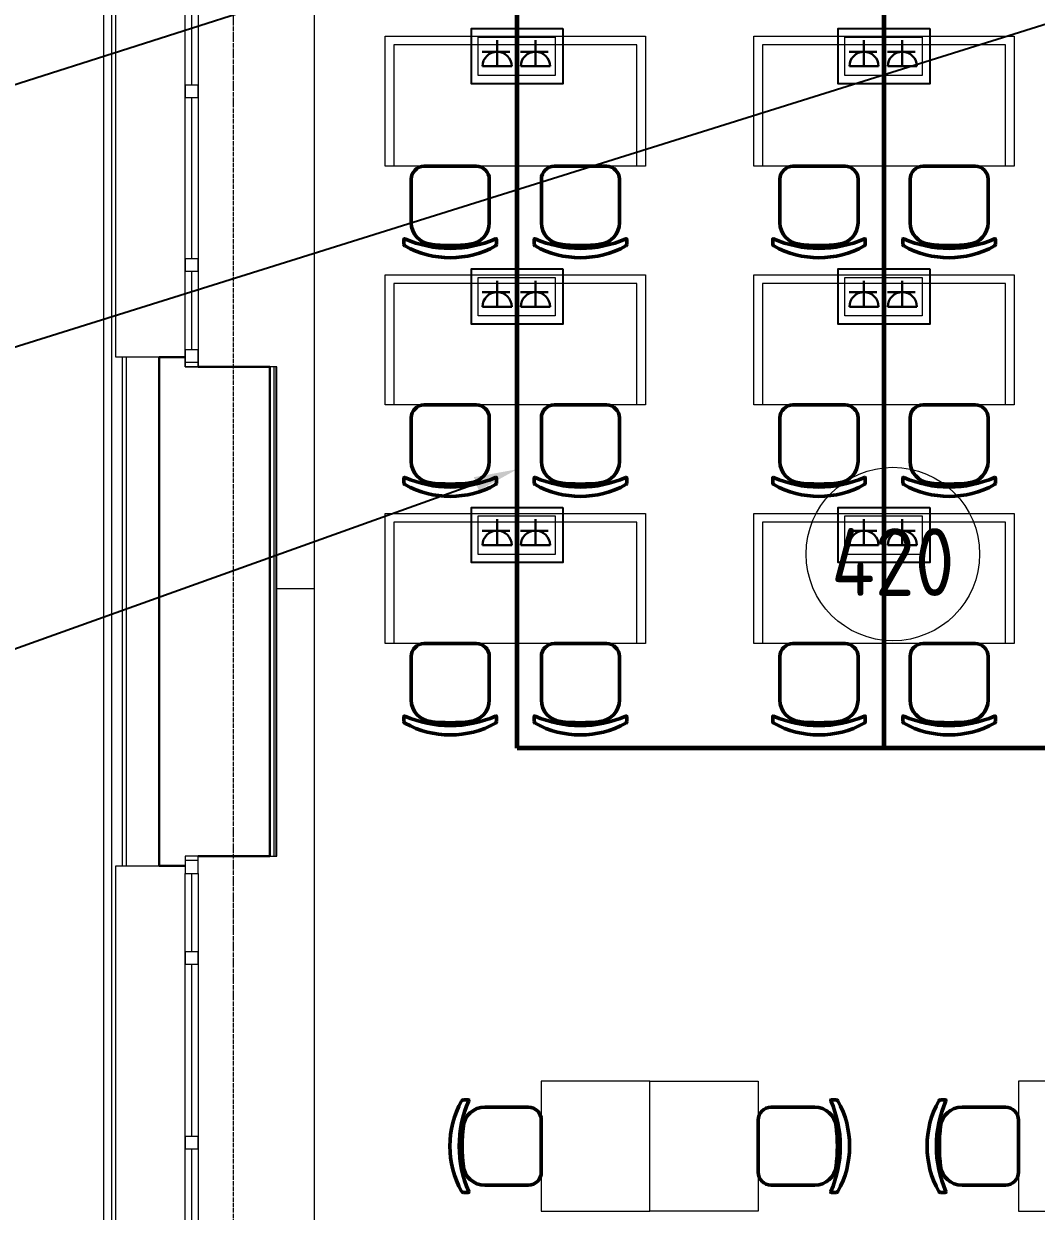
# Model space of a CAD drawing. Header units: millimetres. Extents: x -32 to 417638015, y -35 to 175284279.
# Drawn here: x 1288140 to 1292808, y 77595 to 83069 of the extents above; entities that cross this region are included whole.
import ezdxf
from ezdxf import colors
from ezdxf.entities.mleader import LeaderData, LeaderLine
from ezdxf.math import Vec2, Vec3

# ---------------------------------------------------------------- set-up
doc = ezdxf.new("R2010")
doc.units = ezdxf.units.MM
doc.linetypes.add('ADSK_Линия сетки', pattern=[25, 20, -2.5, 0, -2.5])
for name, color, linetype, lineweight in [('_ Окна', 7, 'Continuous', 9), ('_ЭМ_В полу', 26, 'Кабель в трубе', 60), ('Аннотация', 7, 'Continuous', 18), ('Окна', 7, 'Continuous', 9), ('Оси', 253, 'Continuous', 9), ('Перекрытие', 7, 'Continuous', 18), ('Стены наружные', 7, 'Continuous', 18), ('Стены несущие', 7, 'Continuous', 30), ('Стены отделка', 7, 'Continuous', 30), ('Стены штриховка', 7, 'Continuous', 9), ('ТХ', 5, 'Continuous', 0), ('ТХ_Задание ЭОМ_СС', 6, 'Continuous', 0), ('ШТРИХОВКА', 252, 'Continuous', 15), ('Электро', 250, 'Continuous', 25), ('ЭОМ_Кабель для СУП', 150, 'Continuous', 9)]:
    doc.layers.add(name, color=color, linetype=linetype, lineweight=lineweight)
doc.layers.add('_ЭМ_Надписи', color=7, linetype='Continuous')
doc.layers.add('ВНУТРЯНКА', color=1, linetype='Continuous')
doc.layers.add('PDF _ЭОМ _розетки', color=7, linetype='Continuous', true_color=0xeb0000)
doc.layers.add('Линии', color=7, linetype='Continuous', lineweight=9, true_color=0x00a600)
doc.styles.add('GOST Common', font='GOST_Common.ttf', dxfattribs={"width": 0.9, "height": 350})
doc.styles.add('ЭОМ', font='isocpeur.ttf', dxfattribs={"width": 0.85, "height": 250})
doc.linetypes.add('Кабель в трубе', pattern='A,8,[133,ltypeshp.shx,S=1,R=0,X=10,Y=1.3],-3,[130,ltypeshp.shx,S=1.5,R=-45,X=-1.5,Y=0],8', length=19)

# ---------------------------------------------------------------- blocks, each defined once
blk = doc.blocks.new('_ЭМ_ТХ2_4 Этаж')
at = {"color": 8, "linetype": 'ByBlock', "lineweight": -2}
for p, q in [((794.7, 30648.4), (1034.9, 30648.4)), ((794.7, 30648.4), (1034.9, 30648.4)), ((1394.7, 30648.4), (1634.9, 30648.4)), ((1394.7, 30648.4), (1634.9, 30648.4)), ((2494.7, 30648.4), (2734.9, 30648.4)), ((2494.7, 30648.4), (2734.9, 30648.4)), ((3094.7, 30648.4), (3334.9, 30648.4)), ((3094.7, 30648.4), (3334.9, 30648.4)), ((734.9, 30588.4), (734.9, 30388.1)), ((734.9, 30588.4), (734.9, 30388.1)), ((1094.9, 30588.4), (1094.9, 30388.1)), ((1094.9, 30588.4), (1094.9, 30388.1)), ((1334.9, 30588.4), (1334.9, 30388.1)), ((1334.9, 30588.4), (1334.9, 30388.1)), ((1694.9, 30588.4), (1694.9, 30388.1)), ((1694.9, 30588.4), (1694.9, 30388.1)), ((2434.9, 30588.4), (2434.9, 30388.1)), ((2434.9, 30588.4), (2434.9, 30388.1)), ((2794.9, 30588.4), (2794.9, 30388.1)), ((2794.9, 30588.4), (2794.9, 30388.1)), ((3034.9, 30588.4), (3034.9, 30388.1)), ((3034.9, 30588.4), (3034.9, 30388.1)), ((3394.9, 30588.4), (3394.9, 30388.1)), ((3394.9, 30588.4), (3394.9, 30388.1)), ((701.4, 30289.4), (701.4, 30311.1)), ((701.4, 30289.4), (701.4, 30311.1)), ((1128.4, 30289.4), (1128.4, 30311.1)), ((1128.4, 30289.4), (1128.4, 30311.1)), ((1301.4, 30289.4), (1301.4, 30311.1)), ((1301.4, 30289.4), (1301.4, 30311.1)), ((1728.4, 30289.4), (1728.4, 30311.1)), ((1728.4, 30289.4), (1728.4, 30311.1)), ((2401.4, 30289.4), (2401.4, 30311.1)), ((2401.4, 30289.4), (2401.4, 30311.1)), ((2828.4, 30289.4), (2828.4, 30311.1)), ((2828.4, 30289.4), (2828.4, 30311.1)), ((3001.4, 30289.4), (3001.4, 30311.1)), ((3001.4, 30289.4), (3001.4, 30311.1)), ((3428.4, 30289.4), (3428.4, 30311.1)), ((3428.4, 30289.4), (3428.4, 30311.1)), ((794.7, 29548.4), (1034.9, 29548.4)), ((794.7, 29548.4), (1034.9, 29548.4)), ((1394.7, 29548.4), (1634.9, 29548.4)), ((1394.7, 29548.4), (1634.9, 29548.4)), ((2494.7, 29548.4), (2734.9, 29548.4)), ((2494.7, 29548.4), (2734.9, 29548.4)), ((3094.7, 29548.4), (3334.9, 29548.4)), ((3094.7, 29548.4), (3334.9, 29548.4)), ((734.9, 29488.4), (734.9, 29288.1)), ((734.9, 29488.4), (734.9, 29288.1)), ((1094.9, 29488.4), (1094.9, 29288.1)), ((1094.9, 29488.4), (1094.9, 29288.1)), ((1334.9, 29488.4), (1334.9, 29288.1)), ((1334.9, 29488.4), (1334.9, 29288.1)), ((1694.9, 29488.4), (1694.9, 29288.1)), ((1694.9, 29488.4), (1694.9, 29288.1)), ((2434.9, 29488.4), (2434.9, 29288.1)), ((2434.9, 29488.4), (2434.9, 29288.1)), ((2794.9, 29488.4), (2794.9, 29288.1)), ((2794.9, 29488.4), (2794.9, 29288.1)), ((3034.9, 29488.4), (3034.9, 29288.1)), ((3034.9, 29488.4), (3034.9, 29288.1)), ((3394.9, 29488.4), (3394.9, 29288.1)), ((3394.9, 29488.4), (3394.9, 29288.1)), ((701.4, 29189.4), (701.4, 29211.1)), ((701.4, 29189.4), (701.4, 29211.1)), ((1128.4, 29189.4), (1128.4, 29211.1)), ((1128.4, 29189.4), (1128.4, 29211.1)), ((1301.4, 29189.4), (1301.4, 29211.1)), ((1301.4, 29189.4), (1301.4, 29211.1)), ((1728.4, 29189.4), (1728.4, 29211.1)), ((1728.4, 29189.4), (1728.4, 29211.1)), ((2401.4, 29189.4), (2401.4, 29211.1)), ((2401.4, 29189.4), (2401.4, 29211.1)), ((2828.4, 29189.4), (2828.4, 29211.1)), ((2828.4, 29189.4), (2828.4, 29211.1)), ((3001.4, 29189.4), (3001.4, 29211.1)), ((3001.4, 29189.4), (3001.4, 29211.1)), ((3428.4, 29189.4), (3428.4, 29211.1)), ((3428.4, 29189.4), (3428.4, 29211.1)), ((794.7, 28448.4), (1034.9, 28448.4)), ((794.7, 28448.4), (1034.9, 28448.4)), ((1394.7, 28448.4), (1634.9, 28448.4)), ((1394.7, 28448.4), (1634.9, 28448.4)), ((2494.7, 28448.4), (2734.9, 28448.4)), ((2494.7, 28448.4), (2734.9, 28448.4)), ((3094.7, 28448.4), (3334.9, 28448.4)), ((3094.7, 28448.4), (3334.9, 28448.4)), ((734.9, 28388.4), (734.9, 28188.1)), ((734.9, 28388.4), (734.9, 28188.1)), ((1094.9, 28388.4), (1094.9, 28188.1)), ((1094.9, 28388.4), (1094.9, 28188.1)), ((1334.9, 28388.4), (1334.9, 28188.1)), ((1334.9, 28388.4), (1334.9, 28188.1)), ((1694.9, 28388.4), (1694.9, 28188.1)), ((1694.9, 28388.4), (1694.9, 28188.1)), ((2434.9, 28388.4), (2434.9, 28188.1)), ((2434.9, 28388.4), (2434.9, 28188.1)), ((2794.9, 28388.4), (2794.9, 28188.1)), ((2794.9, 28388.4), (2794.9, 28188.1)), ((3034.9, 28388.4), (3034.9, 28188.1)), ((3034.9, 28388.4), (3034.9, 28188.1)), ((3394.9, 28388.4), (3394.9, 28188.1)), ((3394.9, 28388.4), (3394.9, 28188.1)), ((701.4, 28089.4), (701.4, 28111.1)), ((701.4, 28089.4), (701.4, 28111.1)), ((1128.4, 28089.4), (1128.4, 28111.1)), ((1128.4, 28089.4), (1128.4, 28111.1)), ((1301.4, 28089.4), (1301.4, 28111.1)), ((1301.4, 28089.4), (1301.4, 28111.1)), ((1728.4, 28089.4), (1728.4, 28111.1)), ((1728.4, 28089.4), (1728.4, 28111.1)), ((2401.4, 28089.4), (2401.4, 28111.1)), ((2401.4, 28089.4), (2401.4, 28111.1)), ((2828.4, 28089.4), (2828.4, 28111.1)), ((2828.4, 28089.4), (2828.4, 28111.1)), ((3001.4, 28089.4), (3001.4, 28111.1)), ((3001.4, 28089.4), (3001.4, 28111.1)), ((3428.4, 28089.4), (3428.4, 28111.1)), ((3428.4, 28089.4), (3428.4, 28111.1)), ((975.6, 26344.9), (997.3, 26344.9)), ((975.6, 26344.9), (997.3, 26344.9)), ((2693.6, 26344.9), (2672, 26344.9)), ((2693.6, 26344.9), (2672, 26344.9)), ((3175.6, 26344.9), (3197.3, 26344.9)), ((3175.6, 26344.9), (3197.3, 26344.9)), ((1274.6, 26311.4), (1074.3, 26311.4)), ((1274.6, 26311.4), (1074.3, 26311.4)), ((2394.6, 26311.4), (2595, 26311.4)), ((2394.6, 26311.4), (2595, 26311.4)), ((3474.6, 26311.4), (3274.3, 26311.4)), ((3474.6, 26311.4), (3274.3, 26311.4)), ((1334.6, 26011.3), (1334.6, 26251.4)), ((1334.6, 26011.3), (1334.6, 26251.4)), ((2334.6, 26011.3), (2334.6, 26251.4)), ((2334.6, 26011.3), (2334.6, 26251.4)), ((3534.6, 26011.3), (3534.6, 26251.4)), ((3534.6, 26011.3), (3534.6, 26251.4)), ((1274.6, 25951.4), (1074.3, 25951.4)), ((1274.6, 25951.4), (1074.3, 25951.4)), ((2394.6, 25951.4), (2595, 25951.4)), ((2394.6, 25951.4), (2595, 25951.4)), ((3474.6, 25951.4), (3274.3, 25951.4)), ((3474.6, 25951.4), (3274.3, 25951.4)), ((975.6, 25917.9), (997.3, 25917.9)), ((975.6, 25917.9), (997.3, 25917.9)), ((2693.6, 25917.9), (2672, 25917.9)), ((2693.6, 25917.9), (2672, 25917.9)), ((3175.6, 25917.9), (3197.3, 25917.9)), ((3175.6, 25917.9), (3197.3, 25917.9))]:
    blk.add_line(p, q, dxfattribs=at)
at = {"color": 8}
for points in [[(1334.6, 26431.4), (1334.6, 25831.4), (1834.6, 25831.4), (1834.6, 26431.4)], [(2334.6, 26431.4), (2334.6, 25831.4), (1834.6, 25831.4), (1834.6, 26431.4)], [(3534.6, 26431.4), (3534.6, 25831.4), (4034.6, 25831.4), (4034.6, 26431.4)]]:
    blk.add_lwpolyline(points, close=True, dxfattribs=at)
at = {"color": 8, "linetype": 'ByBlock', "lineweight": -2}
for centre, radius, start, end in [((794.9, 30588.4), 60, 90, 180), ((794.9, 30588.4), 60, 90, 180), ((1034.9, 30588.4), 60, 0, 90), ((1034.9, 30588.4), 60, 0, 90), ((1394.9, 30588.4), 60, 90, 180), ((1394.9, 30588.4), 60, 90, 180), ((1634.9, 30588.4), 60, 0, 90), ((1634.9, 30588.4), 60, 0, 90), ((2494.9, 30588.4), 60, 90, 180), ((2494.9, 30588.4), 60, 90, 180), ((2734.9, 30588.4), 60, 0, 90), ((2734.9, 30588.4), 60, 0, 90), ((3094.9, 30588.4), 60, 90, 180), ((3094.9, 30588.4), 60, 90, 180), ((3334.9, 30588.4), 60, 0, 90), ((3334.9, 30588.4), 60, 0, 90), ((834.9, 30388.1), 100, 180, 264.2584), ((834.9, 30388.1), 100, 180, 264.2584), ((994.9, 30388.1), 100, 275.7416, 0), ((994.9, 30388.1), 100, 275.7416, 0), ((1434.9, 30388.1), 100, 180, 264.2584), ((1434.9, 30388.1), 100, 180, 264.2584), ((1594.9, 30388.1), 100, 275.7416, 0), ((1594.9, 30388.1), 100, 275.7416, 0), ((2534.9, 30388.1), 100, 180, 264.2584), ((2534.9, 30388.1), 100, 180, 264.2584), ((2694.9, 30388.1), 100, 275.7416, 0), ((2694.9, 30388.1), 100, 275.7416, 0), ((3134.9, 30388.1), 100, 180, 264.2584), ((3134.9, 30388.1), 100, 180, 264.2584), ((3294.9, 30388.1), 100, 275.7416, 0), ((3294.9, 30388.1), 100, 275.7416, 0), ((704.4, 30311.1), 3, 63.8978, 180), ((704.4, 30311.1), 3, 63.8978, 180), ((711.4, 30289.4), 10, 180, 238.0683), ((711.4, 30289.4), 10, 180, 238.0683), ((914.9, 30790.7), 520.8, 246.3195, 293.6805), ((914.9, 30790.7), 520.8, 246.3195, 293.6805), ((914.9, 30657.4), 430.5, 240.9917, 299.0083), ((914.9, 30657.4), 430.5, 240.9917, 299.0083), ((914.9, 31083.9), 800.4, 263.247, 276.753), ((914.9, 31083.9), 800.4, 263.247, 276.753), ((1118.4, 30289.4), 10, 301.9317, 0), ((1118.4, 30289.4), 10, 301.9317, 0), ((1125.4, 30311.1), 3, 0, 116.1022), ((1125.4, 30311.1), 3, 0, 116.1022), ((1304.4, 30311.1), 3, 63.8978, 180), ((1304.4, 30311.1), 3, 63.8978, 180), ((1311.4, 30289.4), 10, 180, 238.0683), ((1311.4, 30289.4), 10, 180, 238.0683), ((1514.9, 30790.7), 520.8, 246.3195, 293.6805), ((1514.9, 30790.7), 520.8, 246.3195, 293.6805), ((1514.9, 30657.4), 430.5, 240.9917, 299.0083), ((1514.9, 30657.4), 430.5, 240.9917, 299.0083), ((1514.9, 31083.9), 800.4, 263.247, 276.753), ((1514.9, 31083.9), 800.4, 263.247, 276.753), ((1718.4, 30289.4), 10, 301.9317, 0), ((1718.4, 30289.4), 10, 301.9317, 0), ((1725.4, 30311.1), 3, 0, 116.1022), ((1725.4, 30311.1), 3, 0, 116.1022), ((2404.4, 30311.1), 3, 63.8978, 180), ((2404.4, 30311.1), 3, 63.8978, 180), ((2411.4, 30289.4), 10, 180, 238.0683), ((2411.4, 30289.4), 10, 180, 238.0683), ((2614.9, 30790.7), 520.8, 246.3195, 293.6805), ((2614.9, 30790.7), 520.8, 246.3195, 293.6805), ((2614.9, 30657.4), 430.5, 240.9917, 299.0083), ((2614.9, 30657.4), 430.5, 240.9917, 299.0083), ((2614.9, 31083.9), 800.4, 263.247, 276.753), ((2614.9, 31083.9), 800.4, 263.247, 276.753), ((2818.4, 30289.4), 10, 301.9317, 0), ((2818.4, 30289.4), 10, 301.9317, 0), ((2825.4, 30311.1), 3, 0, 116.1022), ((2825.4, 30311.1), 3, 0, 116.1022), ((3004.4, 30311.1), 3, 63.8978, 180), ((3004.4, 30311.1), 3, 63.8978, 180), ((3011.4, 30289.4), 10, 180, 238.0683), ((3011.4, 30289.4), 10, 180, 238.0683), ((3214.9, 30790.7), 520.8, 246.3195, 293.6805), ((3214.9, 30790.7), 520.8, 246.3195, 293.6805), ((3214.9, 30657.4), 430.5, 240.9917, 299.0083), ((3214.9, 30657.4), 430.5, 240.9917, 299.0083), ((3214.9, 31083.9), 800.4, 263.247, 276.753), ((3214.9, 31083.9), 800.4, 263.247, 276.753), ((3418.4, 30289.4), 10, 301.9317, 0), ((3418.4, 30289.4), 10, 301.9317, 0), ((3425.4, 30311.1), 3, 0, 116.1022), ((3425.4, 30311.1), 3, 0, 116.1022), ((794.9, 29488.4), 60, 90, 180), ((794.9, 29488.4), 60, 90, 180), ((1034.9, 29488.4), 60, 0, 90), ((1034.9, 29488.4), 60, 0, 90), ((1394.9, 29488.4), 60, 90, 180), ((1394.9, 29488.4), 60, 90, 180), ((1634.9, 29488.4), 60, 0, 90), ((1634.9, 29488.4), 60, 0, 90), ((2494.9, 29488.4), 60, 90, 180), ((2494.9, 29488.4), 60, 90, 180), ((2734.9, 29488.4), 60, 0, 90), ((2734.9, 29488.4), 60, 0, 90), ((3094.9, 29488.4), 60, 90, 180), ((3094.9, 29488.4), 60, 90, 180), ((3334.9, 29488.4), 60, 0, 90), ((3334.9, 29488.4), 60, 0, 90), ((834.9, 29288.1), 100, 180, 264.2584), ((834.9, 29288.1), 100, 180, 264.2584), ((994.9, 29288.1), 100, 275.7416, 0), ((994.9, 29288.1), 100, 275.7416, 0), ((1434.9, 29288.1), 100, 180, 264.2584), ((1434.9, 29288.1), 100, 180, 264.2584), ((1594.9, 29288.1), 100, 275.7416, 0), ((1594.9, 29288.1), 100, 275.7416, 0), ((2534.9, 29288.1), 100, 180, 264.2584), ((2534.9, 29288.1), 100, 180, 264.2584), ((2694.9, 29288.1), 100, 275.7416, 0), ((2694.9, 29288.1), 100, 275.7416, 0), ((3134.9, 29288.1), 100, 180, 264.2584), ((3134.9, 29288.1), 100, 180, 264.2584), ((3294.9, 29288.1), 100, 275.7416, 0), ((3294.9, 29288.1), 100, 275.7416, 0), ((704.4, 29211.1), 3, 63.8978, 180), ((704.4, 29211.1), 3, 63.8978, 180), ((711.4, 29189.4), 10, 180, 238.0683), ((711.4, 29189.4), 10, 180, 238.0683), ((914.9, 29690.7), 520.8, 246.3195, 293.6805), ((914.9, 29690.7), 520.8, 246.3195, 293.6805), ((914.9, 29557.4), 430.5, 240.9917, 299.0083), ((914.9, 29557.4), 430.5, 240.9917, 299.0083), ((914.9, 29983.9), 800.4, 263.247, 276.753), ((914.9, 29983.9), 800.4, 263.247, 276.753), ((1118.4, 29189.4), 10, 301.9317, 0), ((1118.4, 29189.4), 10, 301.9317, 0), ((1125.4, 29211.1), 3, 0, 116.1022), ((1125.4, 29211.1), 3, 0, 116.1022), ((1304.4, 29211.1), 3, 63.8978, 180), ((1304.4, 29211.1), 3, 63.8978, 180), ((1311.4, 29189.4), 10, 180, 238.0683), ((1311.4, 29189.4), 10, 180, 238.0683), ((1514.9, 29690.7), 520.8, 246.3195, 293.6805), ((1514.9, 29690.7), 520.8, 246.3195, 293.6805), ((1514.9, 29557.4), 430.5, 240.9917, 299.0083), ((1514.9, 29557.4), 430.5, 240.9917, 299.0083), ((1514.9, 29983.9), 800.4, 263.247, 276.753), ((1514.9, 29983.9), 800.4, 263.247, 276.753), ((1718.4, 29189.4), 10, 301.9317, 0), ((1718.4, 29189.4), 10, 301.9317, 0), ((1725.4, 29211.1), 3, 0, 116.1022), ((1725.4, 29211.1), 3, 0, 116.1022), ((2404.4, 29211.1), 3, 63.8978, 180), ((2404.4, 29211.1), 3, 63.8978, 180), ((2411.4, 29189.4), 10, 180, 238.0683), ((2411.4, 29189.4), 10, 180, 238.0683), ((2614.9, 29690.7), 520.8, 246.3195, 293.6805), ((2614.9, 29690.7), 520.8, 246.3195, 293.6805), ((2614.9, 29557.4), 430.5, 240.9917, 299.0083), ((2614.9, 29557.4), 430.5, 240.9917, 299.0083), ((2614.9, 29983.9), 800.4, 263.247, 276.753), ((2614.9, 29983.9), 800.4, 263.247, 276.753), ((2818.4, 29189.4), 10, 301.9317, 0), ((2818.4, 29189.4), 10, 301.9317, 0), ((2825.4, 29211.1), 3, 0, 116.1022), ((2825.4, 29211.1), 3, 0, 116.1022), ((3004.4, 29211.1), 3, 63.8978, 180), ((3004.4, 29211.1), 3, 63.8978, 180), ((3011.4, 29189.4), 10, 180, 238.0683), ((3011.4, 29189.4), 10, 180, 238.0683), ((3214.9, 29690.7), 520.8, 246.3195, 293.6805), ((3214.9, 29690.7), 520.8, 246.3195, 293.6805), ((3214.9, 29557.4), 430.5, 240.9917, 299.0083), ((3214.9, 29557.4), 430.5, 240.9917, 299.0083), ((3214.9, 29983.9), 800.4, 263.247, 276.753), ((3214.9, 29983.9), 800.4, 263.247, 276.753), ((3418.4, 29189.4), 10, 301.9317, 0), ((3418.4, 29189.4), 10, 301.9317, 0), ((3425.4, 29211.1), 3, 0, 116.1022), ((3425.4, 29211.1), 3, 0, 116.1022), ((794.9, 28388.4), 60, 90, 180), ((794.9, 28388.4), 60, 90, 180), ((1034.9, 28388.4), 60, 0, 90), ((1034.9, 28388.4), 60, 0, 90), ((1394.9, 28388.4), 60, 90, 180), ((1394.9, 28388.4), 60, 90, 180), ((1634.9, 28388.4), 60, 0, 90), ((1634.9, 28388.4), 60, 0, 90), ((2494.9, 28388.4), 60, 90, 180), ((2494.9, 28388.4), 60, 90, 180), ((2734.9, 28388.4), 60, 0, 90), ((2734.9, 28388.4), 60, 0, 90), ((3094.9, 28388.4), 60, 90, 180), ((3094.9, 28388.4), 60, 90, 180), ((3334.9, 28388.4), 60, 0, 90), ((3334.9, 28388.4), 60, 0, 90), ((834.9, 28188.1), 100, 180, 264.2584), ((834.9, 28188.1), 100, 180, 264.2584), ((994.9, 28188.1), 100, 275.7416, 0), ((994.9, 28188.1), 100, 275.7416, 0), ((1434.9, 28188.1), 100, 180, 264.2584), ((1434.9, 28188.1), 100, 180, 264.2584), ((1594.9, 28188.1), 100, 275.7416, 0), ((1594.9, 28188.1), 100, 275.7416, 0), ((2534.9, 28188.1), 100, 180, 264.2584), ((2534.9, 28188.1), 100, 180, 264.2584), ((2694.9, 28188.1), 100, 275.7416, 0), ((2694.9, 28188.1), 100, 275.7416, 0), ((3134.9, 28188.1), 100, 180, 264.2584), ((3134.9, 28188.1), 100, 180, 264.2584), ((3294.9, 28188.1), 100, 275.7416, 0), ((3294.9, 28188.1), 100, 275.7416, 0), ((704.4, 28111.1), 3, 63.8978, 180), ((704.4, 28111.1), 3, 63.8978, 180), ((711.4, 28089.4), 10, 180, 238.0683), ((711.4, 28089.4), 10, 180, 238.0683), ((914.9, 28590.7), 520.8, 246.3195, 293.6805), ((914.9, 28590.7), 520.8, 246.3195, 293.6805), ((914.9, 28883.9), 800.4, 263.247, 276.753), ((914.9, 28883.9), 800.4, 263.247, 276.753), ((1118.4, 28089.4), 10, 301.9317, 0), ((1118.4, 28089.4), 10, 301.9317, 0), ((1125.4, 28111.1), 3, 0, 116.1022), ((1125.4, 28111.1), 3, 0, 116.1022), ((1304.4, 28111.1), 3, 63.8978, 180), ((1304.4, 28111.1), 3, 63.8978, 180), ((1311.4, 28089.4), 10, 180, 238.0683), ((1311.4, 28089.4), 10, 180, 238.0683), ((1514.9, 28590.7), 520.8, 246.3195, 293.6805), ((1514.9, 28590.7), 520.8, 246.3195, 293.6805), ((1514.9, 28883.9), 800.4, 263.247, 276.753), ((1514.9, 28883.9), 800.4, 263.247, 276.753), ((1718.4, 28089.4), 10, 301.9317, 0), ((1718.4, 28089.4), 10, 301.9317, 0), ((1725.4, 28111.1), 3, 0, 116.1022), ((1725.4, 28111.1), 3, 0, 116.1022), ((2404.4, 28111.1), 3, 63.8978, 180), ((2404.4, 28111.1), 3, 63.8978, 180), ((2411.4, 28089.4), 10, 180, 238.0683), ((2411.4, 28089.4), 10, 180, 238.0683), ((2614.9, 28590.7), 520.8, 246.3195, 293.6805), ((2614.9, 28590.7), 520.8, 246.3195, 293.6805), ((2614.9, 28883.9), 800.4, 263.247, 276.753), ((2614.9, 28883.9), 800.4, 263.247, 276.753), ((2818.4, 28089.4), 10, 301.9317, 0), ((2818.4, 28089.4), 10, 301.9317, 0), ((2825.4, 28111.1), 3, 0, 116.1022), ((2825.4, 28111.1), 3, 0, 116.1022), ((3004.4, 28111.1), 3, 63.8978, 180), ((3004.4, 28111.1), 3, 63.8978, 180), ((3011.4, 28089.4), 10, 180, 238.0683), ((3011.4, 28089.4), 10, 180, 238.0683), ((3214.9, 28590.7), 520.8, 246.3195, 293.6805), ((3214.9, 28590.7), 520.8, 246.3195, 293.6805), ((3214.9, 28883.9), 800.4, 263.247, 276.753), ((3214.9, 28883.9), 800.4, 263.247, 276.753), ((3418.4, 28089.4), 10, 301.9317, 0), ((3418.4, 28089.4), 10, 301.9317, 0), ((3425.4, 28111.1), 3, 0, 116.1022), ((3425.4, 28111.1), 3, 0, 116.1022), ((914.9, 28457.4), 430.5, 240.9917, 299.0083), ((914.9, 28457.4), 430.5, 240.9917, 299.0083), ((1514.9, 28457.4), 430.5, 240.9917, 299.0083), ((1514.9, 28457.4), 430.5, 240.9917, 299.0083), ((2614.9, 28457.4), 430.5, 240.9917, 299.0083), ((2614.9, 28457.4), 430.5, 240.9917, 299.0083), ((3214.9, 28457.4), 430.5, 240.9917, 299.0083), ((3214.9, 28457.4), 430.5, 240.9917, 299.0083), ((1343.7, 26131.4), 430.5, 150.9917, 209.0083), ((1343.7, 26131.4), 430.5, 150.9917, 209.0083), ((1477, 26131.4), 520.8, 156.3195, 203.6805), ((1477, 26131.4), 520.8, 156.3195, 203.6805), ((975.6, 26334.9), 10, 90, 148.0683), ((975.6, 26334.9), 10, 90, 148.0683), ((997.3, 26341.9), 3, 333.8978, 90), ((997.3, 26341.9), 3, 333.8978, 90), ((2672, 26341.9), 3, 90, 206.1022), ((2672, 26341.9), 3, 90, 206.1022), ((2192.3, 26131.4), 520.8, 336.3195, 23.6805), ((2192.3, 26131.4), 520.8, 336.3195, 23.6805), ((2693.6, 26334.9), 10, 31.9317, 90), ((2693.6, 26334.9), 10, 31.9317, 90), ((2325.6, 26131.4), 430.5, 330.9917, 29.0083), ((2325.6, 26131.4), 430.5, 330.9917, 29.0083), ((3543.7, 26131.4), 430.5, 150.9917, 209.0083), ((3543.7, 26131.4), 430.5, 150.9917, 209.0083), ((3677, 26131.4), 520.8, 156.3195, 203.6805), ((3677, 26131.4), 520.8, 156.3195, 203.6805), ((3175.6, 26334.9), 10, 90, 148.0683), ((3175.6, 26334.9), 10, 90, 148.0683), ((3197.3, 26341.9), 3, 333.8978, 90), ((3197.3, 26341.9), 3, 333.8978, 90), ((1074.3, 26211.4), 100, 90, 174.2584), ((1074.3, 26211.4), 100, 90, 174.2584), ((1274.6, 26251.4), 60, 0, 90), ((1274.6, 26251.4), 60, 0, 90), ((2394.6, 26251.4), 60, 90, 180), ((2394.6, 26251.4), 60, 90, 180), ((2595, 26211.4), 100, 5.7416, 90), ((2595, 26211.4), 100, 5.7416, 90), ((3274.3, 26211.4), 100, 90, 174.2584), ((3274.3, 26211.4), 100, 90, 174.2584), ((3474.6, 26251.4), 60, 0, 90), ((3474.6, 26251.4), 60, 0, 90), ((1770.2, 26131.4), 800.4, 173.247, 186.753), ((1770.2, 26131.4), 800.4, 173.247, 186.753), ((1899.1, 26131.4), 800.4, 353.247, 6.753), ((1899.1, 26131.4), 800.4, 353.247, 6.753), ((3970.2, 26131.4), 800.4, 173.247, 186.753), ((3970.2, 26131.4), 800.4, 173.247, 186.753), ((1074.3, 26051.4), 100, 185.7416, 270), ((1074.3, 26051.4), 100, 185.7416, 270), ((1274.6, 26011.4), 60, 270, 0), ((1274.6, 26011.4), 60, 270, 0), ((2394.6, 26011.4), 60, 180, 270), ((2394.6, 26011.4), 60, 180, 270), ((2595, 26051.4), 100, 270, 354.2584), ((2595, 26051.4), 100, 270, 354.2584), ((3274.3, 26051.4), 100, 185.7416, 270), ((3274.3, 26051.4), 100, 185.7416, 270), ((3474.6, 26011.4), 60, 270, 0), ((3474.6, 26011.4), 60, 270, 0), ((975.6, 25927.9), 10, 211.9317, 270), ((975.6, 25927.9), 10, 211.9317, 270), ((997.3, 25920.9), 3, 270, 26.1022), ((997.3, 25920.9), 3, 270, 26.1022), ((2672, 25920.9), 3, 153.8978, 270), ((2672, 25920.9), 3, 153.8978, 270), ((2693.6, 25927.9), 10, 270, 328.0683), ((2693.6, 25927.9), 10, 270, 328.0683), ((3175.6, 25927.9), 10, 211.9317, 270), ((3175.6, 25927.9), 10, 211.9317, 270), ((3197.3, 25920.9), 3, 270, 26.1022), ((3197.3, 25920.9), 3, 270, 26.1022)]:
    blk.add_arc(centre, radius, start, end, dxfattribs=at)
at = {"layer": 'ТХ', "color": 8}
for p, q in [((1774.8, 31208.4), (654.8, 31208.4)), ((654.8, 31208.4), (654.8, 30648.4)), ((1774.8, 30648.4), (1774.8, 31208.4)), ((3474.8, 31208.4), (2354.8, 31208.4)), ((2354.8, 31208.4), (2354.8, 30648.4)), ((3474.8, 30648.4), (3474.8, 31208.4)), ((1774.8, 30108.4), (654.8, 30108.4)), ((654.8, 30108.4), (654.8, 29548.4)), ((1774.8, 29548.4), (1774.8, 30108.4)), ((3474.8, 30108.4), (2354.8, 30108.4)), ((2354.8, 30108.4), (2354.8, 29548.4)), ((3474.8, 29548.4), (3474.8, 30108.4)), ((1774.8, 29008.4), (654.8, 29008.4)), ((654.8, 29008.4), (654.8, 28448.4)), ((1774.8, 28448.4), (1774.8, 29008.4)), ((3474.8, 29008.4), (2354.8, 29008.4)), ((2354.8, 29008.4), (2354.8, 28448.4)), ((3474.8, 28448.4), (3474.8, 29008.4))]:
    blk.add_line(p, q, dxfattribs=at)
for points in [[(614.8, 31248.4), (1814.8, 31248.4), (1814.8, 30648.4), (614.8, 30648.4)], [(2314.8, 31248.4), (3514.8, 31248.4), (3514.8, 30648.4), (2314.8, 30648.4)], [(614.8, 30148.4), (1814.8, 30148.4), (1814.8, 29548.4), (614.8, 29548.4)], [(2314.8, 30148.4), (3514.8, 30148.4), (3514.8, 29548.4), (2314.8, 29548.4)], [(614.8, 29048.4), (1814.8, 29048.4), (1814.8, 28448.4), (614.8, 28448.4)], [(2314.8, 29048.4), (3514.8, 29048.4), (3514.8, 28448.4), (2314.8, 28448.4)]]:
    blk.add_lwpolyline(points, close=True, dxfattribs=at)
blk = doc.blocks.new('План 4 этажа')
at = {"layer": '_ Окна', "color": 8}
for p, q in [((-6185.848, 31262.155), (-6185.848, 31622.155)), ((-6185.848, 30462.155), (-6185.848, 31202.155)), ((-6185.848, 30042.155), (-6185.848, 30402.155)), ((-6155.848, 29982.155), (-6215.848, 29982.155)), ((-6155.848, 27687.158), (-6215.848, 27687.158)), ((-6185.848, 27267.158), (-6185.848, 27627.158)), ((-6185.848, 26417.158), (-6185.848, 27207.158)), ((-6185.848, 25997.158), (-6185.848, 26357.158))]:
    blk.add_line(p, q, dxfattribs=at)
at = {"layer": '_ Окна', "color": 8, "lineweight": 18}
for p, q in [((-6215.848, 31262.155), (-6155.848, 31262.155)), ((-6215.848, 31202.155), (-6215.848, 31262.155)), ((-6155.848, 31262.155), (-6155.848, 31202.155)), ((-6155.848, 31202.155), (-6215.848, 31202.155)), ((-6215.848, 30462.155), (-6155.848, 30462.155)), ((-6215.848, 30402.155), (-6215.848, 30462.155)), ((-6155.848, 30462.155), (-6155.848, 30402.155)), ((-6155.848, 30402.155), (-6215.848, 30402.155)), ((-6215.848, 30042.155), (-6155.848, 30042.155)), ((-6215.848, 29962.155), (-6215.848, 30042.155)), ((-6155.848, 30042.155), (-6155.848, 29962.155)), ((-6155.848, 29962.155), (-6215.848, 29962.155)), ((-6155.848, 27707.158), (-6215.848, 27707.158)), ((-6215.848, 27707.158), (-6215.848, 27627.158)), ((-6155.848, 27627.158), (-6155.848, 27707.158)), ((-6215.848, 27627.158), (-6155.848, 27627.158)), ((-6215.848, 27267.158), (-6155.848, 27267.158)), ((-6215.848, 27207.158), (-6215.848, 27267.158)), ((-6155.848, 27267.158), (-6155.848, 27207.158)), ((-6155.848, 27207.158), (-6215.848, 27207.158)), ((-6215.848, 26417.158), (-6155.848, 26417.158)), ((-6215.848, 26357.158), (-6215.848, 26417.158)), ((-6155.848, 26417.158), (-6155.848, 26357.158)), ((-6155.848, 26357.158), (-6215.848, 26357.158))]:
    blk.add_line(p, q, dxfattribs=at)
at = {"layer": 'Линии', "color": 8}
blk.add_circle((-2952.995, 29099.783), 400, dxfattribs=at)
at = {"layer": 'Окна', "color": 8}
for p, q in [((-6215.848, 31262.155), (-6215.848, 31622.155)), ((-6155.848, 31622.155), (-6155.848, 31262.155)), ((-6215.848, 31262.155), (-6215.848, 31202.155)), ((-6155.848, 31202.155), (-6155.848, 31262.155)), ((-6215.848, 30462.155), (-6215.848, 31202.155)), ((-6155.848, 31202.155), (-6155.848, 30462.155)), ((-6215.848, 30462.155), (-6215.848, 30402.155)), ((-6155.848, 30402.155), (-6155.848, 30462.155)), ((-6215.848, 30042.155), (-6215.848, 30402.155)), ((-6155.848, 30402.155), (-6155.848, 30042.155)), ((-6215.848, 30042.155), (-6215.848, 29962.155)), ((-6155.848, 29962.155), (-6155.848, 30042.155)), ((-6215.848, 29962.155), (-6155.848, 29962.155)), ((-6215.848, 27707.158), (-6215.848, 27627.158)), ((-6155.848, 27707.158), (-6215.848, 27707.158)), ((-6155.848, 27627.158), (-6155.848, 27707.158)), ((-6215.848, 27267.158), (-6215.848, 27627.158)), ((-6155.848, 27627.158), (-6155.848, 27267.158)), ((-6215.848, 27267.158), (-6215.848, 27207.158)), ((-6155.848, 27207.158), (-6155.848, 27267.158)), ((-6215.848, 26417.158), (-6215.848, 27207.158)), ((-6155.848, 27207.158), (-6155.848, 26417.158)), ((-6215.848, 26417.158), (-6215.848, 26357.158)), ((-6155.848, 26357.158), (-6155.848, 26417.158)), ((-6215.848, 25997.158), (-6215.848, 26357.158)), ((-6155.848, 26357.158), (-6155.848, 25997.158))]:
    blk.add_line(p, q, dxfattribs=at)
at = {"layer": 'Оси', "color": 8, "linetype": 'ADSK_Линия сетки'}
blk.add_line((-5993.495, -3353.101), (-5993.495, 44439.553), dxfattribs=at)
at = {"layer": 'Перекрытие', "color": 8}
for p, q in [((-5619.637, 21537.605), (-5619.637, 36707.96)), ((-5793.848, 28941.209), (-5619.637, 28941.209))]:
    blk.add_line(p, q, dxfattribs=at)
at = {"layer": 'Стены наружные', "color": 8}
for p, q in [((-6590.848, 20667.125), (-6590.848, 32252.558)), ((-6555.848, 32252.683), (-6555.848, 20667.125)), ((-6535.848, 30007.155), (-6535.848, 31662.155)), ((-6505.848, 30007.155), (-6535.848, 30007.155)), ((-6535.848, 25962.158), (-6535.848, 27662.158)), ((-6535.848, 27662.158), (-6505.848, 27662.158))]:
    blk.add_line(p, q, dxfattribs=at)
at = {"layer": 'Стены несущие', "color": 8}
for p, q in [((-6335.848, 27662.158), (-6335.848, 30007.155)), ((-6215.848, 30007.155), (-6335.848, 30007.155)), ((-5825.848, 29962.155), (-6155.848, 29962.155)), ((-5825.848, 29962.155), (-5825.848, 27707.158)), ((-6155.848, 27707.158), (-5825.848, 27707.158)), ((-6335.848, 27662.158), (-6215.848, 27662.158))]:
    blk.add_line(p, q, dxfattribs=at)
at = {"layer": 'Стены отделка', "color": 8, "lineweight": 9}
for p, q in [((-6505.848, 30007.155), (-6505.848, 27662.158)), ((-6335.848, 30007.155), (-6505.848, 30007.155)), ((-5793.848, 29962.155), (-5825.848, 29962.155)), ((-5793.848, 27707.158), (-5793.848, 29962.155)), ((-5825.848, 27707.158), (-5793.848, 27707.158)), ((-6505.848, 27662.158), (-6335.848, 27662.158))]:
    blk.add_line(p, q, dxfattribs=at)
at = {"layer": 'Стены штриховка', "color": 8}
for p, q in [((-6485.848, 27662.158), (-6485.848, 30007.155)), ((-5805.848, 27707.158), (-5805.848, 29962.155)), ((-5795.848, 27707.158), (-5795.848, 29962.155))]:
    blk.add_line(p, q, dxfattribs=at)
at = {"layer": 'Аннотация', "color": 8, "lineweight": 9, "insert": (-2952.995, 29062.835), "char_height": 312.5, "width": 520.21112, "attachment_point": 5, "line_spacing_factor": 1.022766, "style": 'GOST Common'}
blk.add_mtext('420', dxfattribs=at)
blk = doc.blocks.new('Люк на 2 места')
at = {"layer": 'PDF _ЭОМ _розетки', "color": 3, "linetype": 'Continuous', "lineweight": 25, "transparency": 33554687}
blk.add_lwpolyline([(0, 254.6), (0, 0), (-421.6, 0), (-421.6, 254.6)], close=True, dxfattribs=at)
at = {"layer": 'PDF _ЭОМ _розетки', "color": 7, "linetype": 'Continuous', "lineweight": 20, "transparency": 33554687}
for points in [[(-213.4, 215.1), (-213.4, 37.3), (-391.2, 37.3), (-391.2, 215.1)], [(-35.6, 215.1), (-35.6, 37.3), (-213.4, 37.3), (-213.4, 215.1)]]:
    blk.add_lwpolyline(points, close=True, dxfattribs=at)
at = {"layer": 'ВНУТРЯНКА', "color": 5, "lineweight": 30, "ltscale": 100, "transparency": 33554687}
for p, q in [((-244.3, 147.2), (-372.2, 147.2)), ((-67.6, 147.2), (-195.5, 147.2))]:
    blk.add_line(p, q, dxfattribs=at)
at = {"layer": 'Электро', "color": 5, "lineweight": 30, "transparency": 33554687}
for p, q in [((-303.2, 80), (-303.2, 200.1)), ((-126.5, 80), (-126.5, 200.1)), ((-370.4, 80), (-235.9, 80)), ((-193.7, 80), (-59.2, 80))]:
    blk.add_line(p, q, dxfattribs=at)
at = {"layer": 'Электро', "color": 5, "lineweight": 30, "transparency": 33554687, "extrusion": (0, 0, -1)}
for centre in [(-303.2, 79.9), (-126.5, 79.9)]:
    blk.add_ellipse(centre, major_axis=(-47.6, -47.6), ratio=1, start_param=0.787621, end_param=3.924768, dxfattribs=at)

msp = doc.modelspace()

# ---------------------------------------------------------------- linework, layer by layer
at = {"layer": '_ЭМ_В полу', "ltscale": 25}
for points in [[(1290415, 79729.4), (1290415, 85171.6)], [(1292106.6, 79729.4), (1292106.6, 85149.8)], [(1295282.2, 79729.4), (1290415, 79729.4)]]:
    msp.add_lwpolyline(points, dxfattribs=at)

# ---------------------------------------------------------------- block references
at = {"layer": 'ТХ_Задание ЭОМ_СС', "lineweight": 50}
msp.add_blockref('_ЭМ_ТХ2_4 Этаж', (1289191.8, 51763.2), dxfattribs=at)
at = {"layer": 'ШТРИХОВКА'}
msp.add_blockref('План 4 этажа', (1295100.3, 51524.3), dxfattribs=at)
at = {"layer": 'ЭОМ_Кабель для СУП', "color": 217, "linetype": 'ByBlock', "lineweight": 40, "true_color": 0x93278f, "transparency": 33554687}
for p in [(1290625.8, 82792.3), (1292317.4, 82792.3), (1290625.8, 81684.1), (1292317.4, 81684.1), (1290625.8, 80584.5), (1292317.4, 80584.5)]:
    msp.add_blockref('Люк на 2 места', p, dxfattribs=at)

# ---------------------------------------------------------------- leaders
at = {"layer": '_ЭМ_Надписи', "color": 7, "ltscale": 5}
ml = msp.add_multileader_mtext('Standard', dxfattribs=at)
ml.set_content('{\\fGOST Common|b0|i0|c204|p34;\\W0.9;\\C256;4ЩРС-1\\fISOCPEUR|b0|i0|c204|p34;\\W0.85; Гр.3\\PДемонстрационный стол, h=0.05м, L=2м\\Pиз пола}', color=1, style='ЭОМ')
ml.set_leader_properties()
ml.build(insert=Vec2(0, 0))
ml.multileader.update_dxf_attribs({"text_left_attachment_type": 6, "text_right_attachment_type": 6, "dogleg_length": 0, "arrow_head_size": 200})
ctx = ml.context
ctx.base_point, ctx.char_height, ctx.arrow_head_size, ctx.landing_gap_size, ctx.plane_origin = Vec3(1282228.5, 84025.3, -64.3), 250, 200, 0, Vec3(1259347.8, 96693, -64.3)
ctx.left_attachment, ctx.right_attachment = 6, 6
notes = []
notes.append((ctx, [(1, (1, 1, 0), (1284799.8, 84025.3, -64.3), (-1, 0), 0, [(0, [(1292056.6, 86757.3, -64.3)], 0, [])])]))
ctx.mtext.insert, ctx.mtext.width, ctx.mtext.defined_height, ctx.mtext.flow_direction = Vec3(1282228.5, 84325.3, -64.3), 2620.314, 1406.6, 5
ml = msp.add_multileader_mtext('Standard', dxfattribs=at)
ml.set_content('{\\fGOST Common|b0|i0|c204|p34;\\W0.9;\\C256;4ЩРС-1\\fISOCPEUR|b0|i0|c204|p34;\\W0.85; Гр.6 \\PСтол лабораторный}', color=1, style='ЭОМ')
ml.set_leader_properties()
ml.build(insert=Vec2(0, 0))
ml.multileader.update_dxf_attribs({"text_left_attachment_type": 6, "text_right_attachment_type": 6, "dogleg_length": 0, "arrow_head_size": 200})
ctx = ml.context
ctx.base_point, ctx.char_height, ctx.arrow_head_size, ctx.landing_gap_size, ctx.plane_origin = Vec3(1282417.4, 81807.4), 250, 200, 0, Vec3(1250722.3, 97791.6)
ctx.left_attachment, ctx.right_attachment = 6, 6
notes.append((ctx, [(1, (1, 1, 0), (1285031.1, 81807.4), (-1, 0), 0, [(0, [(1291925.1, 84008.6)], 0, [])])]))
ctx.mtext.insert, ctx.mtext.width, ctx.mtext.defined_height, ctx.mtext.flow_direction = Vec3(1282417.4, 82132.4), 2838.012, 545.6, 5
ml = msp.add_multileader_mtext('Standard', dxfattribs=at)
ml.set_content('{\\fGOST Common|b0|i0|c204|p34;\\W0.9;\\C256;4ЩРС-1\\fISOCPEUR|b0|i0|c204|p34;\\W0.85; Гр.5 \\PСтол лабораторный}', color=1, style='ЭОМ')
ml.set_leader_properties()
ml.build(insert=Vec2(0, 0))
ml.multileader.update_dxf_attribs({"text_left_attachment_type": 6, "text_right_attachment_type": 6, "dogleg_length": 0, "arrow_head_size": 200})
ctx = ml.context
ctx.base_point, ctx.char_height, ctx.arrow_head_size, ctx.landing_gap_size, ctx.plane_origin = Vec3(1282406.4, 80614.2), 250, 200, 0, Vec3(1250711.3, 96598.4)
ctx.left_attachment, ctx.right_attachment = 6, 6
notes.append((ctx, [(1, (1, 1, 0), (1285020.1, 80614.2), (-1, 0), 0, [(0, [(1293806.6, 83364.4)], 0, [])])]))
ctx.mtext.insert, ctx.mtext.width, ctx.mtext.defined_height, ctx.mtext.flow_direction = Vec3(1282406.4, 80939.2), 2838.012, 545.6, 5
ml = msp.add_multileader_mtext('Standard', dxfattribs=at)
ml.set_content('{\\fGOST Common|b0|i0|c204|p34;\\W0.9;\\C256;4ЩРС-1\\fISOCPEUR|b0|i0|c204|p34;\\W0.85; Гр.4 \\PСтол лабораторный}', color=1, style='ЭОМ')
ml.set_leader_properties()
ml.build(insert=Vec2(0, 0))
ml.multileader.update_dxf_attribs({"text_left_attachment_type": 6, "text_right_attachment_type": 6, "dogleg_length": 0, "arrow_head_size": 200})
ctx = ml.context
ctx.base_point, ctx.char_height, ctx.arrow_head_size, ctx.landing_gap_size, ctx.plane_origin = Vec3(1282406.4, 79082.7), 250, 200, 0, Vec3(1250711.3, 95066.9)
ctx.left_attachment, ctx.right_attachment = 6, 6
notes.append((ctx, [(1, (1, 1, 0), (1285020.1, 79082.7), (-1, 0), 0, [(0, [(1290415, 81014.9)], 0, [])])]))
ctx.mtext.insert, ctx.mtext.width, ctx.mtext.defined_height, ctx.mtext.flow_direction = Vec3(1282406.4, 79407.7), 2838.012, 545.6, 5
for ctx, leaders in notes:
    for number, flags, end, landing, length, lines in leaders:
        leader = LeaderData()
        leader.index, (leader.has_last_leader_line, leader.has_dogleg_vector, leader.attachment_direction) = number, flags
        leader.last_leader_point, leader.dogleg_vector, leader.dogleg_length = Vec3(end), Vec3(landing), length
        for number, points, colour, breaks in lines:
            line = LeaderLine()
            line.index, line.vertices, line.color, line.breaks = number, Vec3.list(points), colors.encode_raw_color(colour), breaks
            leader.lines.append(line)
        ctx.leaders.append(leader)

doc.saveas('drawing.dxf')
